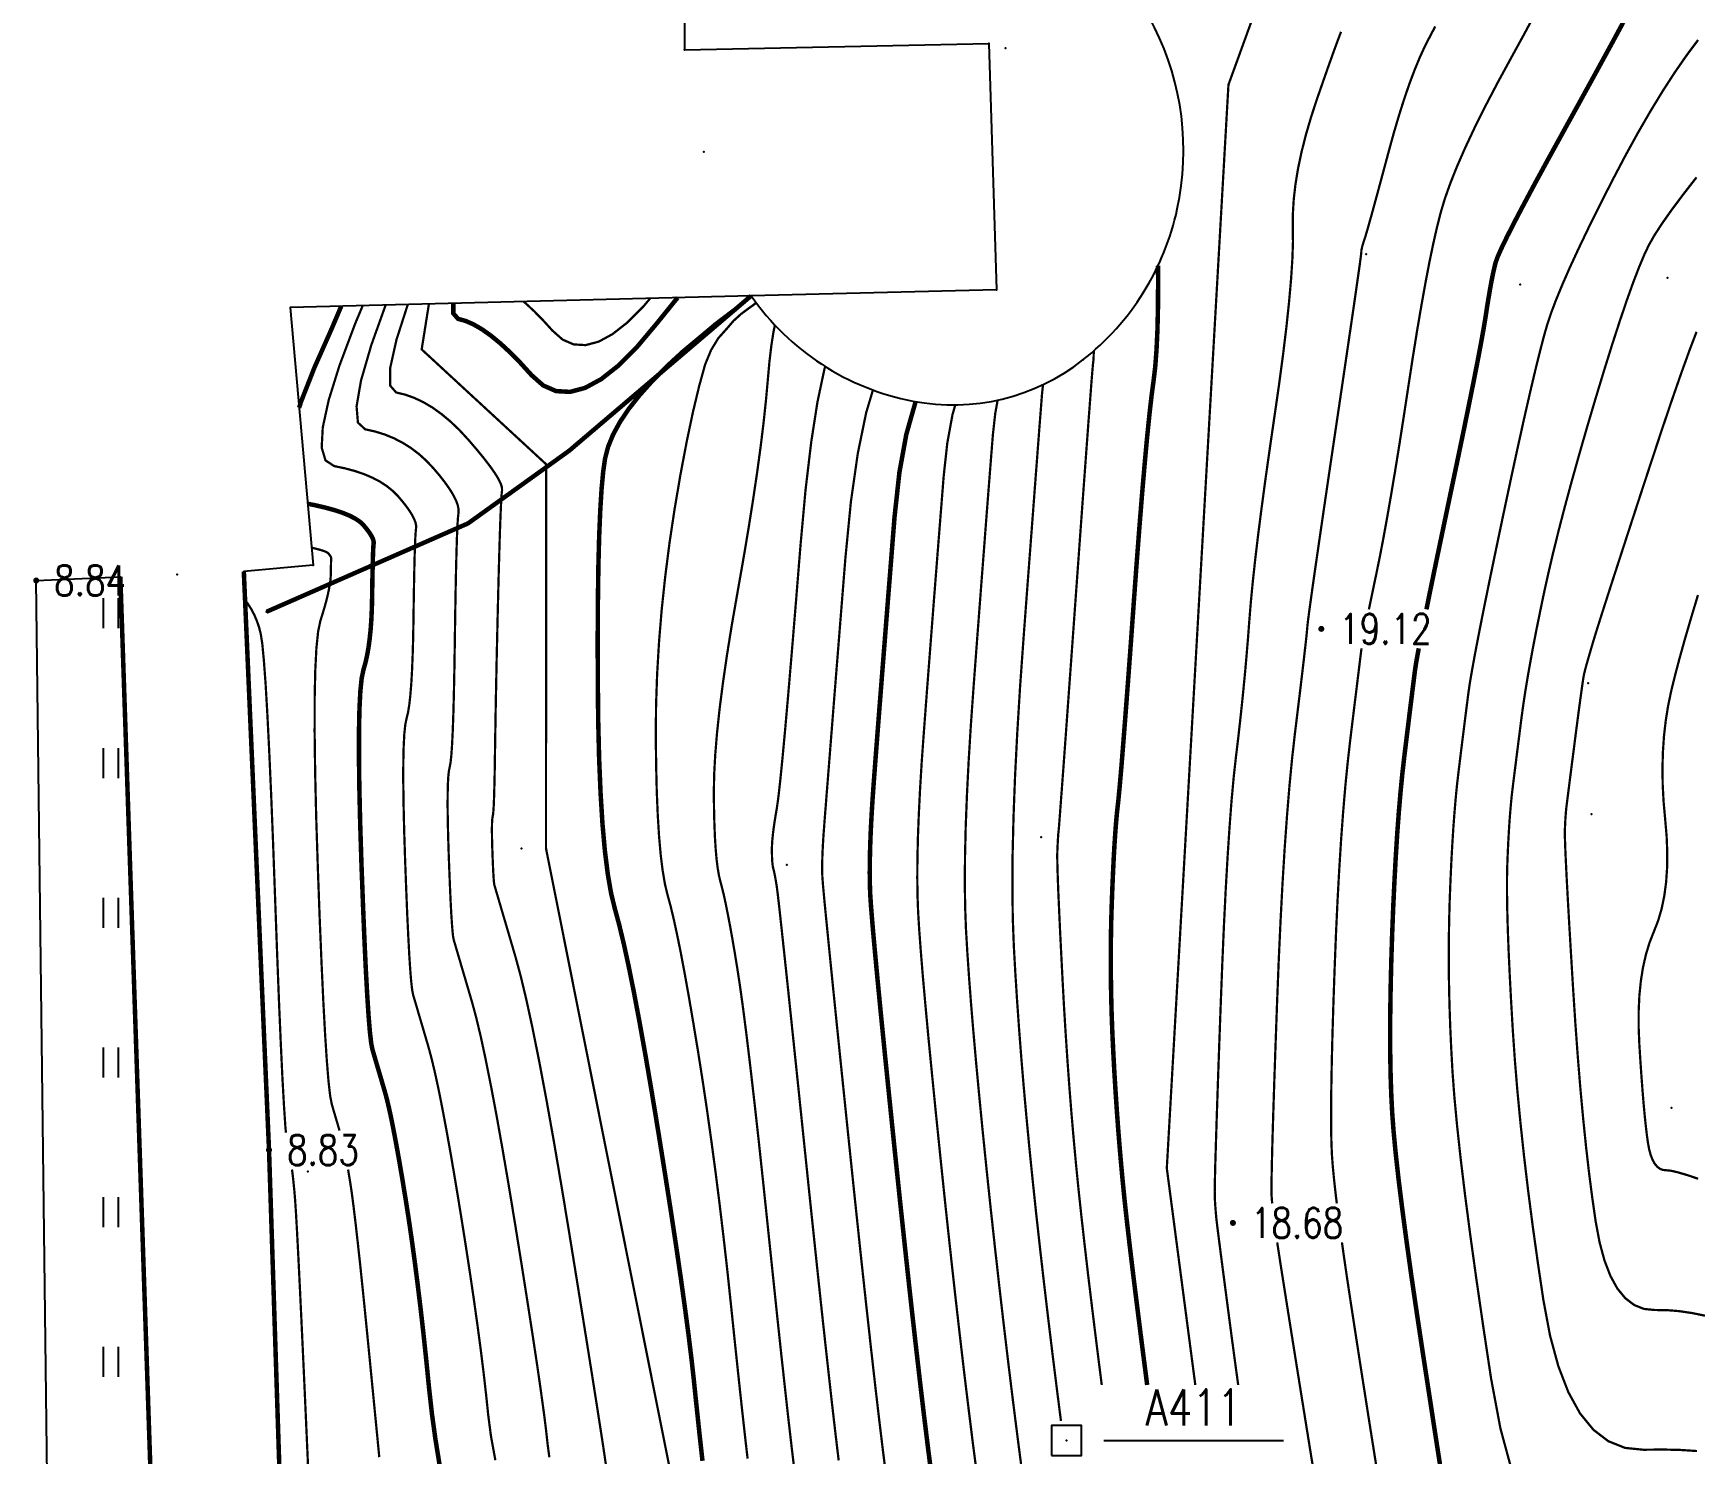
# Model space of a CAD drawing. Extents: x 940 to 2162, y 608 to 1562.
# Drawn here: x 955.4 to 1010.9, y 1201 to 1248.4 of the extents above; entities that cross this region are included whole.
import ezdxf
from ezdxf.enums import TextEntityAlignment as Align

# ---------------------------------------------------------------- set-up
doc = ezdxf.new("R2010")
doc.units = 0
doc.header["$LTSCALE"] = 0.5
doc.header["$PDSIZE"] = 0.2
doc.linetypes.add('X3', pattern=[5, 4, -1])
doc.layers.get('0').update_dxf_attribs({"linetype": 'CONTINUOUS'})
for name, color, linetype in [('DGX', 2, 'CONTINUOUS'), ('DLSS', 4, 'CONTINUOUS'), ('DMTZ', 3, 'CONTINUOUS'), ('GCD', 1, 'CONTINUOUS'), ('KZD', 1, 'CONTINUOUS'), ('ZBTZ', 3, 'CONTINUOUS'), ('ZDH', 1, 'CONTINUOUS')]:
    doc.layers.add(name, color=color, linetype=linetype)
doc.styles.add('HZ', font='rs.shx', dxfattribs={"width": 0.8, "bigfont": 'hztxt.shx'})
doc.linetypes.add('10421', pattern='A,2,[150,AAA.SHX,S=1,R=0,X=0,Y=1],1e-11', length=2)
doc.linetypes.add('1161', pattern='A,0,[149,AAA.SHX,S=0.15,R=0,X=0,Y=0],-1.6', length=1.6)

# ---------------------------------------------------------------- blocks, each defined once
blk = doc.blocks.new('GC200')
at = {"linetype": 'Continuous', "const_width": 0.2, "flags": 128}
blk.add_lwpolyline([(-0.1, 0, 1), (0.1, 0, 1)], format="xyb", close=True, dxfattribs=at)
blk = doc.blocks.new('gc323')
at = {"flags": 128}
for points in [[(-0.5, 0), (-0.5, 2)], [(0.5, 0), (0.5, 2)]]:
    blk.add_lwpolyline(points, dxfattribs=at)
blk = doc.blocks.new('gc261')
blk.add_lwpolyline([(-1, -1), (1, -1), (1, 1), (-1, 1)], close=True)
blk.add_point((0, 0))

msp = doc.modelspace()

# ---------------------------------------------------------------- linework, layer by layer
at = {"layer": 'DGX', "linetype": 'Continuous', "const_width": 0.075, "flags": 128}
for points, elevation in [([(994.204, 1203.3), (993.252, 1210.539), (995.311, 1246.721), (998.844, 1256.44), (1003.198, 1260.1)], 18), ([(1000.002, 1229.199), (1000.052, 1229.44), (1000.145, 1229.885), (1000.25, 1230.387), (1000.365, 1230.948), (1000.485, 1231.57), (1000.609, 1232.253), (1000.739, 1232.997), (1000.875, 1233.803), (1001.015, 1234.67), (1001.16, 1235.598), (1001.311, 1236.587), (1001.462, 1237.571), (1001.608, 1238.483), (1001.751, 1239.323), (1001.889, 1240.091), (1002.022, 1240.787), (1002.152, 1241.411), (1002.277, 1241.963), (1002.398, 1242.443), (1002.538, 1242.912), (1002.722, 1243.429), (1002.948, 1243.997), (1003.218, 1244.613), (1003.531, 1245.279), (1003.887, 1245.994), (1004.286, 1246.758), (1004.729, 1247.572), (1005.169, 1248.374), (1005.561, 1249.103)], 19.5), ([(995.637, 1203.3), (995.549, 1203.938), (995.426, 1204.852), (995.313, 1205.708), (995.214, 1206.462), (995.129, 1207.113), (995.057, 1207.661), (995, 1208.107), (994.956, 1208.451), (994.926, 1208.692), (994.91, 1208.831), (994.901, 1208.92), (994.893, 1209.01), (994.885, 1209.101), (994.878, 1209.194), (994.871, 1209.288), (994.865, 1209.383), (994.859, 1209.48), (994.853, 1209.579), (994.852, 1209.764), (994.858, 1210.123), (994.871, 1210.655), (994.892, 1211.36), (994.92, 1212.239), (994.955, 1213.29), (994.998, 1214.515), (995.049, 1215.913), (995.104, 1217.343), (995.161, 1218.661), (995.221, 1219.869), (995.284, 1220.966), (995.349, 1221.953), (995.416, 1222.829), (995.486, 1223.594), (995.558, 1224.248), (995.63, 1224.844), (995.697, 1225.435), (995.76, 1226.02), (995.818, 1226.599), (995.873, 1227.173), (995.923, 1227.741), (995.969, 1228.304), (996.011, 1228.861), (996.059, 1229.451), (996.123, 1230.114), (996.203, 1230.851), (996.299, 1231.66), (996.412, 1232.542), (996.54, 1233.497), (996.685, 1234.524), (996.845, 1235.625), (997.003, 1236.719), (997.137, 1237.726), (997.249, 1238.647), (997.337, 1239.482), (997.403, 1240.231), (997.446, 1240.893), (997.466, 1241.469), (997.463, 1241.959), (997.463, 1242.416), (997.492, 1242.897), (997.55, 1243.4), (997.637, 1243.926), (997.752, 1244.474), (997.897, 1245.045), (998.07, 1245.638), (998.272, 1246.254), (998.478, 1246.846), (998.66, 1247.364), (998.82, 1247.811), (998.957, 1248.185), (999.071, 1248.487)], 18.5), ([(996.773, 1209.362), (996.764, 1209.454), (996.753, 1209.604), (996.748, 1209.823), (996.752, 1210.21), (996.763, 1210.763), (996.781, 1211.484), (996.808, 1212.372), (996.842, 1213.427), (996.884, 1214.65), (996.934, 1216.039), (996.99, 1217.469), (997.052, 1218.812), (997.118, 1220.069), (997.19, 1221.239), (997.268, 1222.322), (997.35, 1223.32), (997.438, 1224.23), (997.531, 1225.054), (997.621, 1225.793), (997.701, 1226.448), (997.769, 1227.018), (997.826, 1227.505), (997.872, 1227.907), (997.908, 1228.226), (997.932, 1228.46), (997.945, 1228.61), (997.966, 1228.804), (998.014, 1229.173), (998.089, 1229.714), (998.19, 1230.429), (998.319, 1231.318), (998.474, 1232.38), (998.655, 1233.615), (998.864, 1235.024), (999.072, 1236.428), (999.252, 1237.649), (999.404, 1238.686), (999.529, 1239.54), (999.625, 1240.211), (999.694, 1240.698), (999.735, 1241.003), (999.748, 1241.123), (999.749, 1241.156), (999.753, 1241.195), (999.762, 1241.24), (999.773, 1241.293), (999.789, 1241.351), (999.808, 1241.416), (999.831, 1241.488), (999.857, 1241.566), (999.894, 1241.683), (999.95, 1241.872), (1000.023, 1242.131), (1000.116, 1242.462), (1000.226, 1242.865), (1000.354, 1243.338), (1000.501, 1243.883), (1000.666, 1244.499), (1000.84, 1245.13), (1001.014, 1245.717), (1001.187, 1246.262), (1001.36, 1246.764), (1001.533, 1247.223), (1001.705, 1247.639), (1001.876, 1248.012), (1002.048, 1248.343), (1002.219, 1248.668)], 19), ([(970.824, 1200.787), (970.678, 1201.588), (970.586, 1202.294), (970.515, 1202.975), (970.432, 1203.704), (970.335, 1204.482), (970.225, 1205.307), (970.102, 1206.181), (969.966, 1207.103), (969.817, 1208.072), (969.655, 1209.09), (969.491, 1210.088), (969.336, 1210.996), (969.189, 1211.817), (969.051, 1212.549), (968.923, 1213.192), (968.802, 1213.747), (968.691, 1214.213), (968.589, 1214.59), (968.495, 1214.909), (968.41, 1215.199), (968.333, 1215.461), (968.264, 1215.693), (968.205, 1215.897), (968.153, 1216.071), (968.11, 1216.217), (968.076, 1216.334), (968.045, 1216.495), (968.013, 1216.77), (967.981, 1217.162), (967.948, 1217.669), (967.915, 1218.291), (967.88, 1219.028), (967.845, 1219.882), (967.809, 1220.85), (967.778, 1221.822), (967.758, 1222.684), (967.748, 1223.437), (967.749, 1224.08), (967.761, 1224.614), (967.783, 1225.039), (967.816, 1225.354), (967.859, 1225.559), (967.905, 1225.743), (967.946, 1225.993), (967.982, 1226.309), (968.014, 1226.691), (968.04, 1227.138), (968.061, 1227.652), (968.078, 1228.231), (968.089, 1228.876), (968.098, 1229.517), (968.108, 1230.083), (968.118, 1230.575), (968.128, 1230.992), (968.139, 1231.334), (968.151, 1231.601), (968.163, 1231.794), (968.175, 1231.911), (968.177, 1231.999), (968.157, 1232.099), (968.115, 1232.212), (968.051, 1232.338), (967.965, 1232.478), (967.858, 1232.63), (967.728, 1232.796), (967.577, 1232.974), (967.402, 1233.152), (967.2, 1233.315), (966.973, 1233.464), (966.719, 1233.597), (966.439, 1233.716), (966.132, 1233.821), (965.8, 1233.91), (965.441, 1233.985), (965.151, 1234.174), (965.023, 1234.604), (965.059, 1235.277), (965.258, 1236.192), (965.619, 1237.349), (966.144, 1238.748), (966.395, 1239.346)], 10.5), ([(972.628, 1200.885), (972.569, 1201.325), (972.518, 1201.791), (972.443, 1202.384), (972.344, 1203.104), (972.222, 1203.951), (972.075, 1204.924), (971.905, 1206.025), (971.712, 1207.252), (971.494, 1208.607), (971.271, 1209.964), (971.059, 1211.201), (970.86, 1212.318), (970.672, 1213.314), (970.497, 1214.189), (970.334, 1214.944), (970.182, 1215.579), (970.043, 1216.093), (969.917, 1216.522), (969.805, 1216.903), (969.707, 1217.235), (969.624, 1217.518), (969.555, 1217.752), (969.5, 1217.938), (969.46, 1218.075), (969.434, 1218.164), (969.414, 1218.264), (969.395, 1218.436), (969.375, 1218.681), (969.354, 1218.998), (969.333, 1219.386), (969.312, 1219.847), (969.29, 1220.381), (969.267, 1220.986), (969.248, 1221.593), (969.235, 1222.132), (969.229, 1222.602), (969.23, 1223.004), (969.237, 1223.338), (969.251, 1223.603), (969.271, 1223.8), (969.298, 1223.929), (969.327, 1224.077), (969.354, 1224.333), (969.379, 1224.697), (969.402, 1225.169), (969.422, 1225.749), (969.44, 1226.437), (969.456, 1227.233), (969.47, 1228.136), (969.483, 1229.041), (969.497, 1229.841), (969.511, 1230.534), (969.526, 1231.123), (969.541, 1231.606), (969.557, 1231.983), (969.574, 1232.255), (969.592, 1232.422), (969.594, 1232.545), (969.566, 1232.686), (969.506, 1232.846), (969.416, 1233.024), (969.295, 1233.221), (969.143, 1233.436), (968.961, 1233.67), (968.747, 1233.922), (968.511, 1234.171), (968.262, 1234.395), (967.998, 1234.594), (967.721, 1234.768), (967.43, 1234.917), (967.126, 1235.041), (966.807, 1235.14), (966.475, 1235.214), (966.234, 1235.436), (966.188, 1235.978), (966.336, 1236.841), (966.68, 1238.025), (967.16, 1239.365)], 11), ([(967.9, 1239.383), (967.523, 1238.211), (967.312, 1237.266), (967.307, 1236.677), (967.51, 1236.443), (967.815, 1236.37), (968.119, 1236.261), (968.422, 1236.118), (968.724, 1235.939), (969.024, 1235.724), (969.323, 1235.475), (969.621, 1235.19), (969.917, 1234.87), (970.194, 1234.548), (970.432, 1234.258), (970.631, 1234), (970.792, 1233.773), (970.914, 1233.579), (970.997, 1233.415), (971.042, 1233.284), (971.048, 1233.185), (971.034, 1233.056), (971.02, 1232.838), (971.005, 1232.53), (970.989, 1232.132), (970.972, 1231.645), (970.955, 1231.068), (970.936, 1230.401), (970.917, 1229.644), (970.898, 1228.862), (970.881, 1228.117), (970.865, 1227.41), (970.852, 1226.741), (970.839, 1226.11), (970.829, 1225.517), (970.82, 1224.961), (970.812, 1224.444), (970.805, 1223.974), (970.798, 1223.562), (970.789, 1223.207), (970.78, 1222.91), (970.771, 1222.671), (970.76, 1222.489), (970.749, 1222.365), (970.737, 1222.298), (970.727, 1222.247), (970.718, 1222.168), (970.713, 1222.062), (970.71, 1221.928), (970.71, 1221.768), (970.712, 1221.58), (970.717, 1221.364), (970.725, 1221.122), (970.734, 1220.88), (970.743, 1220.667), (970.751, 1220.482), (970.76, 1220.327), (970.768, 1220.2), (970.776, 1220.102), (970.784, 1220.034), (970.792, 1219.993), (970.809, 1219.934), (970.847, 1219.805), (970.905, 1219.608), (970.983, 1219.343), (971.081, 1219.008), (971.2, 1218.606), (971.338, 1218.135), (971.497, 1217.595), (971.673, 1216.945), (971.865, 1216.142), (972.072, 1215.187), (972.294, 1214.079), (972.531, 1212.819), (972.783, 1211.406), (973.05, 1209.841), (973.333, 1208.123), (973.606, 1206.432), (973.845, 1204.947), (974.049, 1203.668), (974.218, 1202.594), (974.353, 1201.726), (974.454, 1201.064), (974.52, 1200.607)], 11.5), ([(1114.363, 1206.512), (1073.715, 1189.397), (1053.031, 1179.055), (1044.621, 1176.307), (1009.726, 1154.478), (1001.882, 1151.282), (995.815, 1149.911), (993.786, 1151.09), (987.993, 1157.559), (982.916, 1169.098), (972.516, 1221.217), (972.52, 1234.047), (968.363, 1237.881), (968.605, 1239.401)], 12), ([(975.995, 1239.586), (975.766, 1239.313), (975.237, 1238.784), (974.74, 1238.393), (974.275, 1238.14), (973.841, 1238.025), (973.44, 1238.048), (973.07, 1238.209), (972.732, 1238.508), (972.417, 1238.855), (972.116, 1239.161), (971.83, 1239.426), (971.764, 1239.48)], 13), ([(979.249, 1200.842), (979.179, 1201.449), (979.1, 1202.156), (979.012, 1202.962), (978.915, 1203.867), (978.809, 1204.871), (978.694, 1205.975), (978.573, 1207.117), (978.446, 1208.236), (978.315, 1209.333), (978.179, 1210.407), (978.038, 1211.458), (977.893, 1212.487), (977.743, 1213.492), (977.588, 1214.475), (977.434, 1215.406), (977.289, 1216.256), (977.151, 1217.025), (977.022, 1217.712), (976.899, 1218.318), (976.785, 1218.843), (976.679, 1219.286), (976.58, 1219.649), (976.491, 1220.014), (976.414, 1220.465), (976.347, 1221.003), (976.292, 1221.627), (976.248, 1222.337), (976.215, 1223.134), (976.194, 1224.016), (976.183, 1224.986), (976.192, 1226.008), (976.228, 1227.049), (976.291, 1228.11), (976.38, 1229.191), (976.497, 1230.291), (976.64, 1231.411), (976.811, 1232.55), (977.008, 1233.708), (977.218, 1234.814), (977.425, 1235.795), (977.63, 1236.651), (977.832, 1237.382), (978.031, 1237.862), (978.271, 1238.256), (978.571, 1238.593), (978.782, 1238.838), (979.031, 1239.064), (979.262, 1239.235), (979.439, 1239.363), (979.535, 1239.436)], 13), ([(980.801, 1200.557), (980.715, 1201.275), (980.616, 1202.133), (980.505, 1203.131), (980.38, 1204.27), (980.243, 1205.549), (980.094, 1206.969), (979.931, 1208.529), (979.767, 1210.091), (979.614, 1211.517), (979.47, 1212.807), (979.337, 1213.961), (979.214, 1214.979), (979.101, 1215.86), (978.998, 1216.606), (978.905, 1217.216), (978.82, 1217.735), (978.739, 1218.209), (978.662, 1218.637), (978.589, 1219.02), (978.521, 1219.358), (978.458, 1219.651), (978.398, 1219.898), (978.344, 1220.1), (978.294, 1220.304), (978.251, 1220.555), (978.213, 1220.855), (978.183, 1221.203), (978.158, 1221.599), (978.14, 1222.043), (978.128, 1222.535), (978.122, 1223.076), (978.132, 1223.674), (978.168, 1224.34), (978.228, 1225.074), (978.314, 1225.877), (978.426, 1226.747), (978.562, 1227.685), (978.724, 1228.69), (978.912, 1229.764), (979.102, 1230.844), (979.275, 1231.869), (979.429, 1232.839), (979.565, 1233.753), (979.682, 1234.612), (979.781, 1235.416), (979.861, 1236.165), (979.924, 1236.858), (979.98, 1237.481), (980.044, 1238.02), (980.115, 1238.473), (980.161, 1238.691)], 13.5), ([(991.079, 1203.3), (990.916, 1204.587), (990.764, 1205.817), (990.626, 1206.956), (990.504, 1208.005), (990.396, 1208.964), (990.303, 1209.832), (990.22, 1210.662), (990.142, 1211.505), (990.068, 1212.361), (989.999, 1213.231), (989.935, 1214.113), (989.875, 1215.009), (989.819, 1215.918), (989.769, 1216.84), (989.724, 1217.719), (989.685, 1218.499), (989.654, 1219.179), (989.628, 1219.759), (989.61, 1220.24), (989.598, 1220.621), (989.593, 1220.903), (989.594, 1221.085), (989.599, 1221.213), (989.605, 1221.33), (989.61, 1221.438), (989.616, 1221.536), (989.621, 1221.624), (989.627, 1221.702), (989.634, 1221.771), (989.64, 1221.829), (989.655, 1221.997), (989.685, 1222.396), (989.732, 1223.024), (989.796, 1223.882), (989.875, 1224.97), (989.97, 1226.288), (990.082, 1227.835), (990.21, 1229.613), (990.338, 1231.391), (990.45, 1232.94), (990.547, 1234.26), (990.627, 1235.351), (990.692, 1236.214), (990.74, 1236.847), (990.773, 1237.251), (990.79, 1237.427), (990.798, 1237.495), (990.805, 1237.577), (990.809, 1237.674), (990.812, 1237.785), (990.812, 1237.832)], 17), ([(982.292, 1200.78), (982.181, 1201.707), (982.053, 1202.816), (981.909, 1204.107), (981.748, 1205.579), (981.571, 1207.232), (981.378, 1209.066), (981.168, 1211.082), (980.962, 1213.064), (980.781, 1214.797), (980.626, 1216.28), (980.495, 1217.514), (980.389, 1218.499), (980.309, 1219.234), (980.253, 1219.72), (980.222, 1219.956), (980.205, 1220.064), (980.188, 1220.161), (980.172, 1220.25), (980.157, 1220.329), (980.143, 1220.399), (980.13, 1220.459), (980.118, 1220.51), (980.107, 1220.552), (980.096, 1220.594), (980.087, 1220.646), (980.08, 1220.707), (980.073, 1220.779), (980.068, 1220.861), (980.065, 1220.953), (980.062, 1221.054), (980.061, 1221.166), (980.063, 1221.289), (980.07, 1221.427), (980.083, 1221.578), (980.101, 1221.744), (980.124, 1221.923), (980.152, 1222.117), (980.185, 1222.324), (980.224, 1222.546), (980.272, 1222.883), (980.335, 1223.439), (980.413, 1224.212), (980.505, 1225.203), (980.611, 1226.412), (980.732, 1227.838), (980.867, 1229.483), (981.017, 1231.345), (981.185, 1233.19), (981.374, 1234.784), (981.583, 1236.126), (981.814, 1237.216), (981.842, 1237.31)], 14), ([(983.437, 1236.527), (983.21, 1235.768), (982.931, 1234.412), (982.7, 1232.797), (982.517, 1230.923), (982.366, 1229.028), (982.232, 1227.351), (982.116, 1225.891), (982.018, 1224.648), (981.937, 1223.623), (981.873, 1222.815), (981.827, 1222.225), (981.799, 1221.852), (981.78, 1221.595), (981.766, 1221.355), (981.754, 1221.13), (981.746, 1220.921), (981.742, 1220.729), (981.74, 1220.552), (981.742, 1220.391), (981.748, 1220.245), (981.768, 1219.989), (981.813, 1219.493), (981.885, 1218.758), (981.982, 1217.784), (982.104, 1216.572), (982.252, 1215.12), (982.426, 1213.429), (982.625, 1211.5), (982.831, 1209.528), (983.023, 1207.713), (983.203, 1206.052), (983.369, 1204.548), (983.521, 1203.199), (983.661, 1202.006), (983.787, 1200.969), (983.9, 1200.087)], 14.5), ([(989.716, 1202.1), (989.599, 1203.015), (989.437, 1204.31), (989.285, 1205.563), (989.142, 1206.775), (989.008, 1207.946), (988.883, 1209.076), (988.768, 1210.166), (988.661, 1211.222), (988.563, 1212.255), (988.472, 1213.264), (988.39, 1214.25), (988.316, 1215.212), (988.25, 1216.15), (988.192, 1217.065), (988.142, 1217.956), (988.107, 1218.886), (988.094, 1219.918), (988.102, 1221.051), (988.132, 1222.286), (988.183, 1223.623), (988.256, 1225.062), (988.35, 1226.602), (988.467, 1228.244), (988.587, 1229.853), (988.696, 1231.293), (988.792, 1232.565), (988.875, 1233.668), (988.946, 1234.602), (989.004, 1235.368), (989.051, 1235.965), (989.084, 1236.394), (989.118, 1236.707)], 16.5), ([(986.186, 1236.028), (986.092, 1235.696), (985.92, 1234.755), (985.8, 1233.659), (985.708, 1232.497), (985.618, 1231.36), (985.531, 1230.247), (985.446, 1229.158), (985.364, 1228.094), (985.284, 1227.054), (985.207, 1226.039), (985.133, 1225.048), (985.065, 1224.099), (985.011, 1223.208), (984.969, 1222.377), (984.939, 1221.604), (984.922, 1220.89), (984.917, 1220.235), (984.925, 1219.638), (984.945, 1219.101), (984.98, 1218.527), (985.032, 1217.822), (985.1, 1216.985), (985.186, 1216.017), (985.288, 1214.918), (985.408, 1213.688), (985.544, 1212.326), (985.697, 1210.833), (985.857, 1209.302), (986.016, 1207.829), (986.172, 1206.414), (986.327, 1205.056), (986.479, 1203.754), (986.63, 1202.511), (986.778, 1201.324), (986.925, 1200.195)], 15.5), ([(988.437, 1200.249), (988.274, 1201.502), (988.114, 1202.763), (987.958, 1204.032), (987.806, 1205.309), (987.657, 1206.595), (987.512, 1207.888), (987.37, 1209.189), (987.232, 1210.499), (987.102, 1211.774), (986.985, 1212.971), (986.88, 1214.091), (986.788, 1215.134), (986.708, 1216.099), (986.641, 1216.986), (986.586, 1217.796), (986.543, 1218.528), (986.516, 1219.262), (986.505, 1220.076), (986.512, 1220.97), (986.535, 1221.945), (986.576, 1223), (986.633, 1224.135), (986.708, 1225.351), (986.8, 1226.646), (986.897, 1227.946), (986.99, 1229.174), (987.078, 1230.329), (987.161, 1231.413), (987.238, 1232.424), (987.311, 1233.364), (987.379, 1234.231), (987.442, 1235.026), (987.52, 1235.735), (987.602, 1236.189)], 16), ([(965.619, 1211.795), (965.584, 1211.913), (965.546, 1212.043), (965.504, 1212.185), (965.459, 1212.337), (965.411, 1212.501), (965.36, 1212.675), (965.306, 1212.956), (965.251, 1213.438), (965.195, 1214.123), (965.137, 1215.01), (965.078, 1216.099), (965.018, 1217.39), (964.956, 1218.883), (964.894, 1220.579), (964.839, 1222.279), (964.804, 1223.788), (964.787, 1225.106), (964.788, 1226.232), (964.809, 1227.166), (964.847, 1227.909), (964.904, 1228.461), (964.98, 1228.821), (965.06, 1229.076), (965.13, 1229.313), (965.189, 1229.532), (965.237, 1229.733), (965.275, 1229.916), (965.303, 1230.081), (965.32, 1230.228), (965.327, 1230.356), (965.329, 1230.469), (965.33, 1230.569), (965.332, 1230.656), (965.334, 1230.729), (965.336, 1230.789), (965.338, 1230.837), (965.34, 1230.871), (965.342, 1230.891), (965.343, 1230.907), (965.339, 1230.924), (965.332, 1230.944), (965.32, 1230.967), (965.305, 1230.991), (965.286, 1231.018), (965.263, 1231.047), (965.237, 1231.079), (965.183, 1231.114), (965.077, 1231.156), (964.921, 1231.203), (964.713, 1231.256), (964.683, 1231.263)], 9.5), ([(963.828, 1211.726), (963.81, 1211.929), (963.763, 1212.632), (963.711, 1213.565), (963.656, 1214.729), (963.596, 1216.124), (963.533, 1217.75), (963.465, 1219.606), (963.397, 1221.469), (963.331, 1223.113), (963.267, 1224.539), (963.206, 1225.746), (963.148, 1226.735), (963.091, 1227.505), (963.038, 1228.057), (962.986, 1228.39), (962.929, 1228.609), (962.857, 1228.818), (962.772, 1229.017), (962.672, 1229.207), (962.558, 1229.387), (962.463, 1229.513)], 9), ([(1011, 1210.186), (1010.623, 1210.313), (1010.319, 1210.402), (1010.09, 1210.455), (1009.936, 1210.47), (1009.823, 1210.481), (1009.721, 1210.521), (1009.63, 1210.592), (1009.548, 1210.691), (1009.476, 1210.821), (1009.415, 1210.979), (1009.364, 1211.168), (1009.323, 1211.386), (1009.288, 1211.641), (1009.252, 1211.94), (1009.216, 1212.284), (1009.18, 1212.672), (1009.144, 1213.105), (1009.108, 1213.582), (1009.072, 1214.104), (1009.036, 1214.67), (1009.012, 1215.243), (1009.013, 1215.788), (1009.037, 1216.303), (1009.086, 1216.789), (1009.158, 1217.245), (1009.255, 1217.673), (1009.376, 1218.071), (1009.521, 1218.44), (1009.665, 1218.808), (1009.781, 1219.206), (1009.869, 1219.632), (1009.93, 1220.087), (1009.963, 1220.571), (1009.969, 1221.083), (1009.947, 1221.625), (1009.898, 1222.195), (1009.846, 1222.773), (1009.816, 1223.339), (1009.808, 1223.892), (1009.822, 1224.432), (1009.858, 1224.959), (1009.916, 1225.474), (1009.996, 1225.977), (1010.098, 1226.466), (1010.224, 1226.981), (1010.377, 1227.56), (1010.556, 1228.202), (1010.762, 1228.908), (1010.994, 1229.678)], 22), ([(998.931, 1209.362), (998.897, 1209.635), (998.839, 1210.158), (998.795, 1210.61), (998.767, 1210.993), (998.75, 1211.394), (998.74, 1211.902), (998.739, 1212.517), (998.747, 1213.239), (998.762, 1214.068), (998.785, 1215.003), (998.817, 1216.046), (998.857, 1217.196), (998.903, 1218.368), (998.955, 1219.478), (999.012, 1220.526), (999.074, 1221.512), (999.142, 1222.435), (999.215, 1223.295), (999.294, 1224.094), (999.378, 1224.83), (999.459, 1225.496), (999.531, 1226.084), (999.594, 1226.592), (999.647, 1227.023), (999.69, 1227.375), (999.724, 1227.648), (999.748, 1227.843), (999.755, 1227.899)], 19.5), ([(965.413, 1188.205), (965.361, 1188.479), (965.286, 1188.931), (965.221, 1189.392), (965.158, 1189.962), (965.091, 1190.738), (965.02, 1191.722), (964.946, 1192.912), (964.867, 1194.309), (964.784, 1195.913), (964.696, 1197.723), (964.605, 1199.741), (964.516, 1201.748), (964.436, 1203.53), (964.364, 1205.085), (964.301, 1206.415), (964.247, 1207.518), (964.201, 1208.395), (964.164, 1209.046), (964.136, 1209.47), (964.111, 1209.77), (964.084, 1210.047), (964.056, 1210.3), (964.031, 1210.495)], 9), ([(966.947, 1200.89), (966.884, 1201.537), (966.807, 1202.326), (966.716, 1203.256), (966.611, 1204.328), (966.503, 1205.417), (966.404, 1206.4), (966.313, 1207.276), (966.229, 1208.045), (966.154, 1208.708), (966.087, 1209.264), (966.028, 1209.714), (965.977, 1210.057), (965.931, 1210.334), (965.904, 1210.495)], 9.5), ([(998.234, 1199.933), (997.993, 1201.429), (997.777, 1202.772), (997.586, 1203.964), (997.42, 1205.003), (997.279, 1205.891), (997.163, 1206.626), (997.071, 1207.209), (997.004, 1207.64), (996.952, 1207.981), (996.941, 1208.062)], 19), ([(1000.297, 1200.295), (1000.142, 1201.272), (999.989, 1202.237), (999.84, 1203.189), (999.693, 1204.129), (999.55, 1205.056), (999.409, 1205.97), (999.277, 1206.844), (999.16, 1207.647), (999.102, 1208.062)], 19.5)]:
    msp.add_lwpolyline(points, dxfattribs=dict(at, elevation=elevation))
at = {"layer": 'DGX', "color": 3, "linetype": 'Continuous', "const_width": 0.15, "flags": 128}
for points, elevation in [([(1001.924, 1229.199), (1002.028, 1229.715), (1002.214, 1230.616), (1002.43, 1231.649), (1002.674, 1232.812), (1002.921, 1233.985), (1003.141, 1235.042), (1003.334, 1235.986), (1003.501, 1236.814), (1003.641, 1237.529), (1003.754, 1238.128), (1003.841, 1238.614), (1003.902, 1238.985), (1003.948, 1239.287), (1003.993, 1239.568), (1004.037, 1239.826), (1004.079, 1240.062), (1004.12, 1240.276), (1004.16, 1240.468), (1004.199, 1240.637), (1004.236, 1240.785), (1004.303, 1240.972), (1004.43, 1241.259), (1004.617, 1241.646), (1004.865, 1242.134), (1005.174, 1242.722), (1005.542, 1243.41), (1005.971, 1244.199), (1006.461, 1245.088), (1006.958, 1245.987), (1007.411, 1246.809), (1007.818, 1247.552), (1008.181, 1248.217), (1008.498, 1248.803)], 20), ([(992.596, 1203.3), (992.568, 1203.519), (992.395, 1204.865), (992.243, 1206.07), (992.111, 1207.137), (992, 1208.063), (991.909, 1208.851), (991.839, 1209.498), (991.781, 1210.081), (991.726, 1210.673), (991.674, 1211.274), (991.625, 1211.885), (991.58, 1212.505), (991.538, 1213.134), (991.499, 1213.772), (991.464, 1214.42), (991.433, 1215.067), (991.409, 1215.707), (991.393, 1216.337), (991.383, 1216.959), (991.38, 1217.573), (991.384, 1218.178), (991.395, 1218.774), (991.413, 1219.361), (991.434, 1219.923), (991.457, 1220.441), (991.48, 1220.915), (991.505, 1221.346), (991.531, 1221.734), (991.557, 1222.078), (991.584, 1222.378), (991.613, 1222.635), (991.646, 1222.946), (991.689, 1223.409), (991.742, 1224.023), (991.803, 1224.788), (991.874, 1225.704), (991.955, 1226.772), (992.045, 1227.991), (992.144, 1229.362), (992.245, 1230.744), (992.341, 1231.998), (992.432, 1233.124), (992.518, 1234.121), (992.598, 1234.99), (992.674, 1235.73), (992.744, 1236.342), (992.809, 1236.826), (992.865, 1237.295), (992.908, 1237.863), (992.939, 1238.529), (992.957, 1239.294), (992.962, 1240.157), (992.958, 1240.676)], 17.5), ([(964.268, 1235.932), (964.336, 1236.142), (964.783, 1237.28), (965.36, 1238.58), (965.678, 1239.328)], 10), ([(976.915, 1239.609), (976.843, 1239.525), (976.197, 1238.726), (975.548, 1237.954), (974.935, 1237.341), (974.36, 1236.889), (973.821, 1236.596), (973.319, 1236.463), (972.853, 1236.489), (972.425, 1236.676), (972.033, 1237.022), (971.668, 1237.424), (971.32, 1237.779), (970.988, 1238.085), (970.673, 1238.344), (970.374, 1238.555), (970.092, 1238.718), (969.827, 1238.834), (969.579, 1238.901), (969.42, 1239.084), (969.422, 1239.421)], 12.5), ([(977.742, 1200.766), (977.696, 1201.18), (977.644, 1201.653), (977.588, 1202.184), (977.525, 1202.774), (977.458, 1203.421), (977.378, 1204.143), (977.279, 1204.956), (977.159, 1205.859), (977.021, 1206.853), (976.863, 1207.938), (976.685, 1209.113), (976.487, 1210.378), (976.27, 1211.735), (976.049, 1213.078), (975.839, 1214.303), (975.641, 1215.412), (975.454, 1216.403), (975.278, 1217.278), (975.113, 1218.035), (974.959, 1218.675), (974.817, 1219.198), (974.689, 1219.724), (974.577, 1220.375), (974.481, 1221.15), (974.401, 1222.05), (974.338, 1223.075), (974.29, 1224.224), (974.259, 1225.498), (974.245, 1226.896), (974.243, 1228.288), (974.25, 1229.545), (974.266, 1230.667), (974.292, 1231.653), (974.328, 1232.504), (974.372, 1233.22), (974.426, 1233.799), (974.49, 1234.244), (974.59, 1234.629), (974.754, 1235.031), (974.982, 1235.451), (975.274, 1235.887), (975.63, 1236.34), (976.05, 1236.81), (976.534, 1237.298), (977.082, 1237.802), (977.654, 1238.279), (978.187, 1238.726), (978.834, 1239.217), (979.137, 1239.475), (979.366, 1239.67)], 12.5), ([(984.866, 1236.138), (984.855, 1236.113), (984.552, 1235.049), (984.32, 1233.775), (984.158, 1232.291), (984.037, 1230.763), (983.925, 1229.355), (983.824, 1228.069), (983.732, 1226.903), (983.65, 1225.858), (983.579, 1224.935), (983.517, 1224.132), (983.466, 1223.45), (983.423, 1222.847), (983.388, 1222.282), (983.361, 1221.753), (983.343, 1221.263), (983.332, 1220.809), (983.329, 1220.393), (983.334, 1220.014), (983.346, 1219.673), (983.374, 1219.258), (983.423, 1218.657), (983.493, 1217.872), (983.584, 1216.901), (983.696, 1215.745), (983.83, 1214.404), (983.985, 1212.878), (984.161, 1211.166), (984.344, 1209.415), (984.52, 1207.771), (984.687, 1206.233), (984.848, 1204.802), (985, 1203.477), (985.145, 1202.259), (985.282, 1201.147), (985.412, 1200.141)], 15), ([(968.96, 1200.641), (968.822, 1201.489), (968.702, 1202.363), (968.603, 1203.262), (968.513, 1204.159), (968.421, 1205.025), (968.326, 1205.86), (968.228, 1206.664), (968.129, 1207.438), (968.027, 1208.181), (967.923, 1208.892), (967.816, 1209.573), (967.711, 1210.211), (967.612, 1210.792), (967.518, 1211.316), (967.43, 1211.783), (967.348, 1212.194), (967.271, 1212.549), (967.2, 1212.847), (967.135, 1213.088), (967.073, 1213.297), (967.015, 1213.496), (966.959, 1213.687), (966.905, 1213.868), (966.854, 1214.041), (966.806, 1214.204), (966.761, 1214.359), (966.718, 1214.505), (966.675, 1214.725), (966.632, 1215.104), (966.588, 1215.643), (966.543, 1216.339), (966.496, 1217.195), (966.449, 1218.209), (966.401, 1219.382), (966.351, 1220.714), (966.309, 1222.05), (966.281, 1223.236), (966.268, 1224.271), (966.269, 1225.156), (966.285, 1225.89), (966.315, 1226.474), (966.36, 1226.907), (966.42, 1227.19), (966.483, 1227.41), (966.538, 1227.653), (966.586, 1227.921), (966.625, 1228.212), (966.658, 1228.527), (966.682, 1228.866), (966.699, 1229.229), (966.708, 1229.616), (966.713, 1229.993), (966.719, 1230.326), (966.725, 1230.615), (966.731, 1230.86), (966.738, 1231.062), (966.744, 1231.219), (966.751, 1231.332), (966.759, 1231.401), (966.76, 1231.453), (966.748, 1231.512), (966.723, 1231.578), (966.686, 1231.652), (966.635, 1231.734), (966.572, 1231.824), (966.496, 1231.921), (966.407, 1232.027), (966.292, 1232.133), (966.139, 1232.235), (965.947, 1232.333), (965.716, 1232.427), (965.447, 1232.516), (965.139, 1232.6), (964.792, 1232.68), (964.553, 1232.727)], 10), ([(1002.401, 1200.488), (1002.224, 1201.632), (1002.029, 1202.903), (1001.814, 1204.301), (1001.602, 1205.706), (1001.413, 1206.998), (1001.249, 1208.177), (1001.108, 1209.244), (1000.99, 1210.197), (1000.897, 1211.038), (1000.827, 1211.767), (1000.781, 1212.382), (1000.751, 1212.965), (1000.729, 1213.594), (1000.716, 1214.27), (1000.712, 1214.993), (1000.716, 1215.763), (1000.729, 1216.58), (1000.75, 1217.443), (1000.779, 1218.353), (1000.815, 1219.263), (1000.856, 1220.124), (1000.9, 1220.937), (1000.948, 1221.702), (1001.001, 1222.418), (1001.058, 1223.086), (1001.119, 1223.706), (1001.184, 1224.277), (1001.248, 1224.802), (1001.307, 1225.28), (1001.36, 1225.712), (1001.408, 1226.097), (1001.45, 1226.437), (1001.487, 1226.731), (1001.518, 1226.979), (1001.544, 1227.18), (1001.581, 1227.425), (1001.649, 1227.8), (1001.668, 1227.899)], 20)]:
    msp.add_lwpolyline(points, dxfattribs=dict(at, elevation=elevation))
at = {"layer": 'DGX', "linetype": 'Continuous', "const_width": 0.075, "flags": 128}
for points in [[(1004.789, 1200.396), (1004.396, 1201.846), (1004.082, 1203.524), (1003.822, 1205.251), (1003.59, 1206.851), (1003.386, 1208.323), (1003.211, 1209.668), (1003.064, 1210.885), (1002.946, 1211.975), (1002.856, 1212.937), (1002.794, 1213.771), (1002.752, 1214.535), (1002.718, 1215.286), (1002.693, 1216.023), (1002.677, 1216.747), (1002.67, 1217.458), (1002.672, 1218.156), (1002.683, 1218.84), (1002.702, 1219.511), (1002.728, 1220.158), (1002.756, 1220.77), (1002.788, 1221.349), (1002.822, 1221.893), (1002.86, 1222.402), (1002.9, 1222.877), (1002.943, 1223.318), (1002.99, 1223.724), (1003.037, 1224.107), (1003.082, 1224.476), (1003.126, 1224.831), (1003.169, 1225.172), (1003.21, 1225.5), (1003.25, 1225.814), (1003.288, 1226.115), (1003.325, 1226.402), (1003.374, 1226.74), (1003.452, 1227.196), (1003.557, 1227.77), (1003.69, 1228.46), (1003.85, 1229.268), (1004.039, 1230.193), (1004.255, 1231.236), (1004.498, 1232.395), (1004.746, 1233.56), (1004.975, 1234.616), (1005.185, 1235.565), (1005.377, 1236.406), (1005.549, 1237.138), (1005.703, 1237.763), (1005.837, 1238.28), (1005.953, 1238.689), (1006.08, 1239.075), (1006.249, 1239.524), (1006.459, 1240.034), (1006.71, 1240.607), (1007.003, 1241.241), (1007.338, 1241.938), (1007.714, 1242.697), (1008.131, 1243.518), (1008.565, 1244.344), (1008.991, 1245.119), (1009.409, 1245.841), (1009.818, 1246.512), (1010.219, 1247.131), (1010.612, 1247.698), (1010.997, 1248.214)], [(1010.962, 1201.094), (1010.398, 1201.131), (1009.802, 1201.145), (1009.176, 1201.137), (1008.562, 1201.198), (1008.004, 1201.42), (1007.502, 1201.804), (1007.056, 1202.349), (1006.666, 1203.056), (1006.331, 1203.924), (1006.052, 1204.953), (1005.829, 1206.144), (1005.643, 1207.398), (1005.473, 1208.615), (1005.32, 1209.797), (1005.184, 1210.942), (1005.065, 1212.051), (1004.962, 1213.123), (1004.877, 1214.16), (1004.808, 1215.16), (1004.753, 1216.106), (1004.707, 1216.978), (1004.67, 1217.776), (1004.642, 1218.502), (1004.624, 1219.153), (1004.615, 1219.732), (1004.615, 1220.236), (1004.625, 1220.668), (1004.64, 1221.052), (1004.657, 1221.416), (1004.676, 1221.76), (1004.696, 1222.083), (1004.719, 1222.386), (1004.743, 1222.668), (1004.768, 1222.93), (1004.796, 1223.172), (1004.825, 1223.412), (1004.858, 1223.672), (1004.893, 1223.95), (1004.93, 1224.247), (1004.97, 1224.563), (1005.013, 1224.897), (1005.058, 1225.251), (1005.105, 1225.623), (1005.16, 1226.021), (1005.225, 1226.451), (1005.301, 1226.913), (1005.388, 1227.408), (1005.485, 1227.935), (1005.593, 1228.494), (1005.713, 1229.085), (1005.842, 1229.709), (1005.988, 1230.371), (1006.153, 1231.077), (1006.339, 1231.828), (1006.545, 1232.622), (1006.772, 1233.461), (1007.019, 1234.344), (1007.286, 1235.272), (1007.574, 1236.244), (1007.862, 1237.193), (1008.131, 1238.054), (1008.382, 1238.827), (1008.614, 1239.512), (1008.827, 1240.108), (1009.022, 1240.616), (1009.198, 1241.036), (1009.355, 1241.367), (1009.536, 1241.687), (1009.786, 1242.073), (1010.104, 1242.525), (1010.49, 1243.042), (1010.944, 1243.626)], [(1011.248, 1205.61), (1010.792, 1205.703), (1010.358, 1205.767), (1009.946, 1205.8), (1009.556, 1205.803), (1009.193, 1205.839), (1008.863, 1205.971), (1008.566, 1206.198), (1008.302, 1206.52), (1008.071, 1206.938), (1007.873, 1207.452), (1007.708, 1208.061), (1007.576, 1208.765), (1007.464, 1209.545), (1007.356, 1210.38), (1007.254, 1211.27), (1007.157, 1212.216), (1007.065, 1213.216), (1006.979, 1214.272), (1006.898, 1215.383), (1006.822, 1216.549), (1006.754, 1217.676), (1006.695, 1218.67), (1006.646, 1219.53), (1006.607, 1220.256), (1006.578, 1220.849), (1006.558, 1221.308), (1006.548, 1221.633), (1006.548, 1221.825), (1006.553, 1221.947), (1006.558, 1222.062), (1006.564, 1222.171), (1006.57, 1222.274), (1006.578, 1222.37), (1006.585, 1222.459), (1006.593, 1222.542), (1006.602, 1222.619), (1006.614, 1222.717), (1006.633, 1222.868), (1006.659, 1223.069), (1006.691, 1223.322), (1006.73, 1223.626), (1006.775, 1223.981), (1006.828, 1224.387), (1006.886, 1224.845), (1006.945, 1225.301), (1006.998, 1225.706), (1007.045, 1226.057), (1007.086, 1226.356), (1007.12, 1226.601), (1007.148, 1226.795), (1007.17, 1226.935), (1007.187, 1227.023), (1007.203, 1227.095), (1007.227, 1227.188), (1007.257, 1227.304), (1007.295, 1227.44), (1007.34, 1227.599), (1007.393, 1227.778), (1007.452, 1227.98), (1007.518, 1228.203), (1007.609, 1228.499), (1007.742, 1228.919), (1007.916, 1229.464), (1008.131, 1230.133), (1008.389, 1230.927), (1008.688, 1231.846), (1009.028, 1232.889), (1009.411, 1234.056), (1009.794, 1235.216), (1010.14, 1236.238), (1010.447, 1237.12), (1010.716, 1237.864), (1010.946, 1238.468)]]:
    msp.add_lwpolyline(points, dxfattribs=at)
at = {"layer": 'DLSS', "linetype": 'X3', "const_width": 0.15, "flags": 128}
for points, elevation in [([(963.179, 1229.12), (969.914, 1232.073), (973.291, 1234.499), (979.366, 1239.67)], 9.017), ([(988.427, 1127.787), (978.887, 1142.015), (968.129, 1164.597), (964.031, 1187.555), (963.264, 1211.145), (962.422, 1230.467)], 6.63), ([(982.42, 1126.52), (981.738, 1129.303), (974.102, 1141.398), (968.285, 1152.439), (964.061, 1162.931), (959.9, 1182.702), (958.748, 1216.93), (958.298, 1230.287)], 6.597)]:
    msp.add_lwpolyline(points, dxfattribs=dict(at, elevation=elevation))
at = {"layer": 'DMTZ', "linetype": '10421', "flags": 128}
msp.add_lwpolyline([(979.366, 1239.67, 0.195289), (984.77, 1236.156, 0.217448), (990.447, 1237.529, 0.174854), (993.602, 1242.573, 0.170187), (992.845, 1248.628, 0.080842), (991.141, 1251, 0.080828), (988.773, 1252.71)], format="xyb", dxfattribs=at)
at = {"layer": 'KZD', "linetype": 'Continuous'}
msp.add_line((991.15, 1201.45), (997.15, 1201.45), dxfattribs=at)
at = {"layer": 'ZBTZ', "linetype": '1161', "flags": 128}
for points, elevation in [([(1020.284, 1434.36), (1018.846, 1434.635), (975.761, 1445.017), (974.599, 1444.021), (976.622, 1297.17), (976.667, 1293.433), (977.082, 1260.359), (977.14, 1247.885), (987.302, 1248.093), (987.563, 1239.875), (979.366, 1239.67), (963.969, 1239.285), (964.736, 1230.673), (962.422, 1230.467), (963.264, 1211.145), (964.031, 1187.555), (968.129, 1164.597), (978.887, 1142.015), (988.427, 1127.787), (1013.14, 1137.603), (1027.097, 1144.743), (1039.656, 1152.3), (1045.268, 1155.482), (1064.515, 1166.983), (1082.553, 1177.399), (1093.084, 1183.61), (1097.727, 1185.738), (1111.746, 1191.85), (1126.595, 1197.081), (1146.073, 1202.148), (1165.386, 1205.312), (1167.667, 1205.546), (1175.568, 1206.294), (1177.785, 1206.359), (1186.409, 1206.705), (1186.366, 1207.546), (1186.08, 1209.889), (1184.971, 1211.903), (1183.929, 1276.782), (1179.461, 1282.832), (1164.702, 1295.398), (1155.817, 1299.009), (1144.225, 1294.882), (1134.461, 1294.147), (1134.378, 1289.023), (1013.46, 1281.421), (1013.743, 1298.844), (1014.262, 1308.48), (1011.575, 1356.136), (1013.259, 1381.339), (1018.608, 1422.274), (1020.284, 1434.36), (975.761, 1445.017)], 10.434), ([(956.672, 1134.149), (956.62, 1140.622), (956.062, 1183.016), (955.488, 1230.165), (958.298, 1230.287), (958.748, 1216.93), (959.9, 1182.702), (964.061, 1162.931), (968.285, 1152.439), (974.102, 1141.398), (981.738, 1129.303), (982.42, 1126.52), (973.876, 1124.275), (973.004, 1129.978), (971.056, 1129.709), (965.256, 1127.753), (966.087, 1122.95), (956.718, 1121.069)], 8.192)]:
    msp.add_lwpolyline(points, close=True, dxfattribs=dict(at, elevation=elevation))
at = {"layer": 'ZDH', "linetype": 'Continuous'}
for p in [(977.14, 1247.885, 16.155), (987.302, 1248.093, 16.308), (987.866, 1247.937, 15.154), (977.788, 1244.478, 16.137), (999.908, 1241.065, 19.035), (987.563, 1239.875, 16.227), (1005.052, 1240.049, 20.222), (1009.976, 1240.274, 21.254), (979.366, 1239.67, 13.245), (990.447, 1237.529, 16.915), (973.291, 1234.499, 12.262), (969.914, 1232.073, 11.141), (964.736, 1230.673, 9.286), (955.488, 1230.165, 8.84), (960.195, 1230.37, 8.888), (963.179, 1229.12, 9.017), (998.413, 1228.549, 19.121), (1007.329, 1226.738, 21.553), (1007.44, 1222.362, 21.732), (989.06, 1221.592, 16.853), (971.696, 1221.212, 11.833), (980.565, 1220.669, 14.13), (958.748, 1216.93, 8.814), (1010.106, 1212.56, 22.224), (963.264, 1211.145, 8.829), (964.561, 1210.429, 9.115), (995.46, 1208.712, 18.679)]:
    msp.add_point(p, dxfattribs=at)

# ---------------------------------------------------------------- block references
at = {"layer": 'GCD', "linetype": 'Continuous'}
ref = msp.add_blockref('GC200', (955.488, 1230.165, 8.84), dxfattribs=dict(at, xscale=0.5, yscale=0.5, zscale=0.5))
ref.add_attrib('height', '8.84', dxfattribs={"linetype": 'Continuous', "height": 1, "style": 'HZ', "width": 0.8}).set_placement((956.088, 1230.165, 8.84), align=Align.MIDDLE_LEFT)
ref = msp.add_blockref('GC200', (998.413, 1228.549, 19.121), dxfattribs=dict(at, xscale=0.5, yscale=0.5, zscale=0.5))
ref.add_attrib('height', '19.12', dxfattribs={"linetype": 'Continuous', "height": 1, "style": 'HZ', "width": 0.8}).set_placement((999.013, 1228.549, 19.121), align=Align.MIDDLE_LEFT)
ref = msp.add_blockref('GC200', (963.264, 1211.145, 8.829), dxfattribs=dict(at, xscale=0.5, yscale=0.5, zscale=0.5))
ref.add_attrib('height', '8.83', dxfattribs={"linetype": 'Continuous', "height": 1, "style": 'HZ', "width": 0.8}).set_placement((963.864, 1211.145, 8.829), align=Align.MIDDLE_LEFT)
ref = msp.add_blockref('GC200', (995.46, 1208.712, 18.679), dxfattribs=dict(at, xscale=0.5, yscale=0.5, zscale=0.5))
ref.add_attrib('height', '18.68', dxfattribs={"linetype": 'Continuous', "height": 1, "style": 'HZ', "width": 0.8}).set_placement((996.06, 1208.712, 18.679), align=Align.MIDDLE_LEFT)
at = {"layer": 'KZD', "linetype": 'Continuous', "xscale": 0.5, "yscale": 0.5}
msp.add_blockref('gc261', (989.9, 1201.45, 16.64), dxfattribs=at)
at = {"layer": 'ZBTZ', "linetype": 'Continuous', "xscale": 0.5, "yscale": 0.5}
for p in [(957.988, 1228.569), (957.988, 1223.569), (957.988, 1218.569), (957.988, 1213.569), (957.988, 1208.569), (957.988, 1203.569)]:
    msp.add_blockref('gc323', p, dxfattribs=at)

# ---------------------------------------------------------------- texts
at = {"layer": 'KZD', "linetype": 'Continuous', "style": 'HZ', "width": 0.8}
msp.add_text('A411', height=1.2, dxfattribs=at).set_placement((994.15, 1202.55), align=Align.MIDDLE)

doc.saveas('drawing.dxf')
